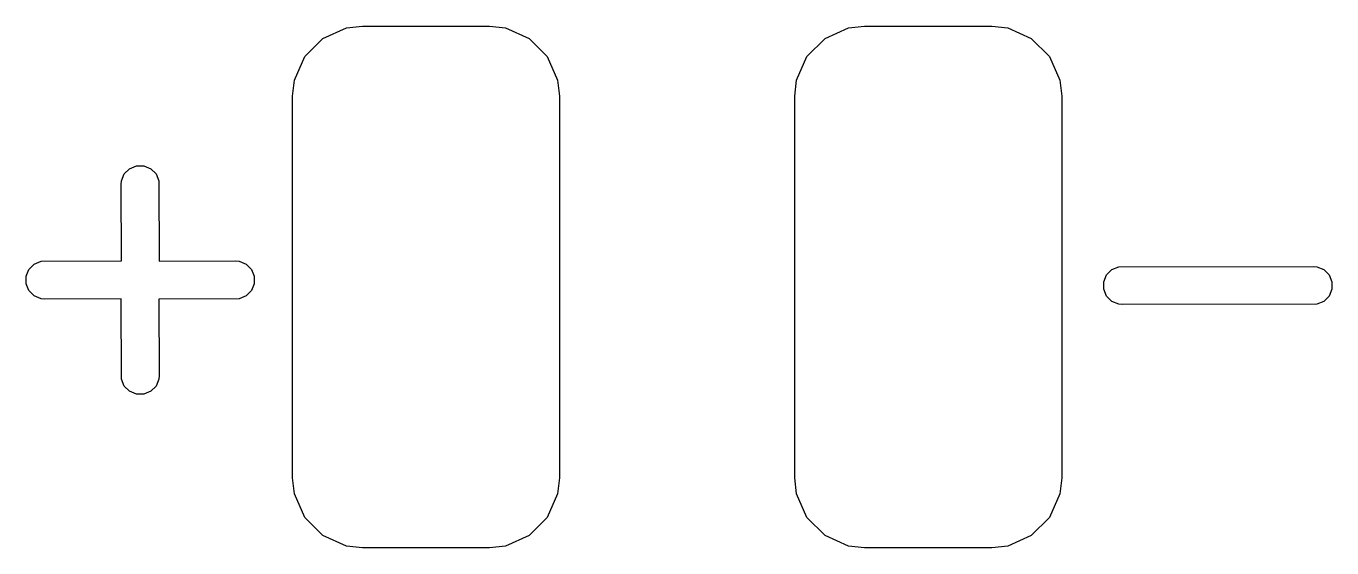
# Model space of a CAD drawing. Extents: x 139.1 to 157.9, y -115.6 to -94.4.
# Drawn here: x 145.9 to 151.12, y -111.17 to -109.08 of the extents above; entities that cross this region are included whole.
import ezdxf

# ---------------------------------------------------------------- set-up
doc = ezdxf.new("R2010")
doc.units = 0
doc.layers.add('BLACK', color=7, linetype='CONTINUOUS')

msp = doc.modelspace()

# ---------------------------------------------------------------- linework, layer by layer
at = {"layer": 'BLACK', "linetype": 'CONTINUOUS'}
for p, q in [((147.084885, -109.131736), (147.178815, -109.090261)), ((147.178815, -109.090261), (147.242784, -109.08284)), ((147.242784, -109.08284), (147.750784, -109.08284)), ((147.750784, -109.08284), (147.814753, -109.090261)), ((147.814753, -109.090261), (147.908683, -109.131736)), ((149.091485, -109.131736), (149.185415, -109.090261)), ((149.185415, -109.090261), (149.249384, -109.08284)), ((149.249384, -109.08284), (149.757384, -109.08284)), ((149.757384, -109.08284), (149.821353, -109.090261)), ((149.821353, -109.090261), (149.915283, -109.131736)), ((147.01228, -109.204341), (147.084885, -109.131736)), ((147.908683, -109.131736), (147.981288, -109.204341)), ((149.01888, -109.204341), (149.091485, -109.131736)), ((149.915283, -109.131736), (149.987888, -109.204341)), ((146.970805, -109.298271), (147.01228, -109.204341)), ((147.981288, -109.204341), (148.022763, -109.298271)), ((148.977405, -109.298271), (149.01888, -109.204341)), ((149.987888, -109.204341), (150.029363, -109.298271)), ((146.963384, -109.36224), (146.970805, -109.298271)), ((148.022763, -109.298271), (148.030184, -109.36224)), ((148.969984, -109.36224), (148.977405, -109.298271)), ((150.029363, -109.298271), (150.036784, -109.36224)), ((146.963384, -110.88624), (146.963384, -109.36224)), ((148.030184, -109.36224), (148.030184, -110.88624)), ((148.969984, -110.88624), (148.969984, -109.36224)), ((150.036784, -109.36224), (150.036784, -110.88624)), ((146.291442, -109.672966), (146.312466, -109.651942)), ((146.312466, -109.651942), (146.339934, -109.640564)), ((146.339934, -109.640564), (146.369666, -109.640564)), ((146.369666, -109.640564), (146.397134, -109.651942)), ((146.397134, -109.651942), (146.418158, -109.672966)), ((146.2786, -109.7153), (146.280064, -109.700434)), ((146.279728, -110.020377), (146.2786, -109.7153)), ((146.280064, -109.700434), (146.291442, -109.672966)), ((146.418158, -109.672966), (146.429536, -109.700434)), ((146.429536, -109.700434), (146.430722, -110.021228)), ((145.931466, -110.032942), (145.958934, -110.021564)), ((145.958934, -110.021564), (146.279728, -110.020377)), ((146.430722, -110.021228), (146.7358, -110.0201)), ((146.7358, -110.0201), (146.750666, -110.021564)), ((146.750666, -110.021564), (146.778134, -110.032942)), ((145.899064, -110.081434), (145.910442, -110.053966)), ((145.899064, -110.111166), (145.899064, -110.081434)), ((145.910442, -110.053966), (145.931466, -110.032942)), ((146.778134, -110.032942), (146.799158, -110.053966)), ((146.799158, -110.053966), (146.810536, -110.081434)), ((146.810536, -110.081434), (146.810536, -110.111166)), ((150.204872, -110.103278), (150.21625, -110.07581)), ((150.21625, -110.07581), (150.237274, -110.054786)), ((150.237274, -110.054786), (150.264742, -110.043408)), ((150.264742, -110.043408), (151.041608, -110.041944)), ((151.041608, -110.041944), (151.056474, -110.043408)), ((151.056474, -110.043408), (151.083942, -110.054786)), ((151.083942, -110.054786), (151.104966, -110.07581)), ((151.104966, -110.07581), (151.116344, -110.103278)), ((145.910442, -110.138634), (145.899064, -110.111166)), ((146.810536, -110.111166), (146.799158, -110.138634)), ((150.204872, -110.13301), (150.204872, -110.103278)), ((150.21625, -110.160478), (150.204872, -110.13301)), ((151.116344, -110.13301), (151.104966, -110.160478)), ((151.116344, -110.103278), (151.116344, -110.13301)), ((145.931466, -110.159658), (145.910442, -110.138634)), ((145.958934, -110.171036), (145.931466, -110.159658)), ((145.9738, -110.1725), (145.958934, -110.171036)), ((146.278877, -110.171371), (145.9738, -110.1725)), ((146.280064, -110.492166), (146.278877, -110.171371)), ((146.750666, -110.171036), (146.429871, -110.172222)), ((146.429871, -110.172222), (146.431, -110.4773)), ((146.778134, -110.159658), (146.750666, -110.171036)), ((146.799158, -110.138634), (146.778134, -110.159658)), ((150.237274, -110.181502), (150.21625, -110.160478)), ((150.264742, -110.19288), (150.237274, -110.181502)), ((151.083942, -110.181502), (151.056474, -110.19288)), ((151.104966, -110.160478), (151.083942, -110.181502)), ((150.279608, -110.194344), (150.264742, -110.19288)), ((151.056474, -110.19288), (150.279608, -110.194344)), ((146.291442, -110.519634), (146.280064, -110.492166)), ((146.429536, -110.492166), (146.418158, -110.519634)), ((146.431, -110.4773), (146.429536, -110.492166)), ((146.312466, -110.540658), (146.291442, -110.519634)), ((146.339934, -110.552036), (146.312466, -110.540658)), ((146.369666, -110.552036), (146.339934, -110.552036)), ((146.397134, -110.540658), (146.369666, -110.552036)), ((146.418158, -110.519634), (146.397134, -110.540658)), ((146.970805, -110.950209), (146.963384, -110.88624)), ((148.030184, -110.88624), (148.022763, -110.950209)), ((148.977405, -110.950209), (148.969984, -110.88624)), ((150.036784, -110.88624), (150.029363, -110.950209)), ((147.01228, -111.044139), (146.970805, -110.950209)), ((148.022763, -110.950209), (147.981288, -111.044139)), ((149.01888, -111.044139), (148.977405, -110.950209)), ((150.029363, -110.950209), (149.987888, -111.044139)), ((147.084885, -111.116744), (147.01228, -111.044139)), ((147.981288, -111.044139), (147.908683, -111.116744)), ((149.091485, -111.116744), (149.01888, -111.044139)), ((149.987888, -111.044139), (149.915283, -111.116744)), ((147.178815, -111.158219), (147.084885, -111.116744)), ((147.908683, -111.116744), (147.814753, -111.158219)), ((149.185415, -111.158219), (149.091485, -111.116744)), ((149.915283, -111.116744), (149.821353, -111.158219)), ((147.242784, -111.16564), (147.178815, -111.158219)), ((147.750784, -111.16564), (147.242784, -111.16564)), ((147.814753, -111.158219), (147.750784, -111.16564)), ((149.249384, -111.16564), (149.185415, -111.158219)), ((149.757384, -111.16564), (149.249384, -111.16564)), ((149.821353, -111.158219), (149.757384, -111.16564))]:
    msp.add_line(p, q, dxfattribs=at)

doc.saveas('drawing.dxf')
